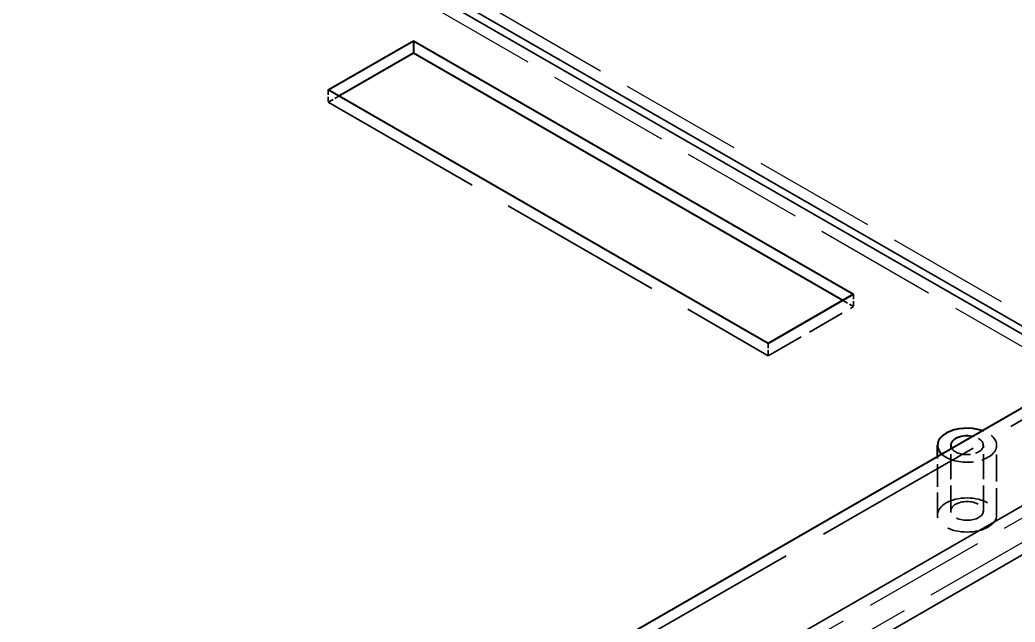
# Model space of a CAD drawing. Header units: millimetres. Extents: x 0 to 1188, y 0 to 840.
# Drawn here: x 1034.46 to 1084.03, y 679.87 to 709.87 of the extents above; entities that cross this region are included whole.
import ezdxf

# ---------------------------------------------------------------- set-up
doc = ezdxf.new("R2010")
doc.units = ezdxf.units.MM
doc.header["$LTSCALE"] = 2
doc.linetypes.add('DASHED', pattern=[0.2067, 0.1654, -0.0413])
for name, color, linetype, lineweight in [('가려진 것(ISO)', 2, 'DASHED', 35), ('가려진 좁은 것(ISO)', 2, 'DASHED', 25), ('가시적인 것(ISO)', 3, 'Continuous', 40), ('가시적인 좁은 것(ISO)', 3, 'Continuous', 35)]:
    doc.layers.add(name, color=color, linetype=linetype, lineweight=lineweight)

msp = doc.modelspace()

# ---------------------------------------------------------------- linework, layer by layer
at = {"layer": '가려진 것(ISO)', "ltscale": 0.714161}
for p, q in [((1049.818, 706.38), (1049.818, 705.767)), ((1075.981, 696.2), (1075.981, 695.587)), ((1071.739, 693.757), (1071.739, 693.144))]:
    msp.add_line(p, q, dxfattribs=at)
at = {"layer": '가려진 것(ISO)', "ltscale": 0.716929}
for p, q in [((1050.351, 706.074), (1049.818, 705.767)), ((1075.981, 695.587), (1075.449, 695.894))]:
    msp.add_line(p, q, dxfattribs=at)
at = {"layer": '가려진 것(ISO)', "ltscale": 24.995968}
msp.add_line((1049.818, 705.767), (1071.739, 693.144), dxfattribs=at)
at = {"layer": '가려진 것(ISO)', "ltscale": 26.00387}
msp.add_line((1046.548, 668.156), (1099.758, 698.798), dxfattribs=at)
at = {"layer": '가려진 것(ISO)', "ltscale": 5.71399}
msp.add_line((1071.739, 693.144), (1075.981, 695.587), dxfattribs=at)
at = {"layer": '가려진 것(ISO)', "ltscale": 3.809293}
for p, q in [((1080.828, 685.411), (1080.828, 688.681)), ((1082.449, 685.411), (1082.449, 688.681))]:
    msp.add_line(p, q, dxfattribs=at)
at = {"layer": '가려진 것(ISO)', "ltscale": 4.04738}
msp.add_line((1083.113, 685.206), (1083.113, 688.681), dxfattribs=at)
at = {"layer": '가려진 것(ISO)', "ltscale": 3.402623}
msp.add_line((1080.163, 685.206), (1080.163, 688.127), dxfattribs=at)
at = {"layer": '가려진 것(ISO)', "ltscale": 5.112191}
msp.add_ellipse((1081.638, 688.681), major_axis=(1.475, 0), ratio=0.575862, start_param=3.678096, end_param=7.317478, dxfattribs=at)
at = {"layer": '가려진 것(ISO)', "ltscale": 3.142449}
msp.add_ellipse((1081.638, 688.681), major_axis=(0.81, 0), ratio=0.575862, start_param=3.462136, end_param=7.533438, dxfattribs=at)
at = {"layer": '가려진 것(ISO)', "ltscale": 8.825976}
msp.add_ellipse((1081.638, 685.206), major_axis=(-1.475, 0), ratio=0.575862, dxfattribs=at)
at = {"layer": '가려진 것(ISO)', "ltscale": 4.849754}
msp.add_ellipse((1081.638, 685.411), major_axis=(-0.811, 0), ratio=0.575862, dxfattribs=at)
at = {"layer": '가려진 좁은 것(ISO)', "ltscale": 18.58082}
for p, q in [((1116.64, 676.656), (1035.167, 723.573)), ((1034.46, 722.348), (1115.933, 675.431))]:
    msp.add_line(p, q, dxfattribs=at)
at = {"layer": '가려진 좁은 것(ISO)', "ltscale": 18.660585}
for p, q in [((1115.579, 703.022), (1039.212, 659.045)), ((1039.742, 658.127), (1116.11, 702.104))]:
    msp.add_line(p, q, dxfattribs=at)
at = {"layer": '가시적인 것(ISO)'}
for p, q in [((1049.818, 706.38), (1054.061, 708.823)), ((1054.061, 708.823), (1054.061, 708.21)), ((1054.061, 708.823), (1075.981, 696.2)), ((1054.061, 708.21), (1050.351, 706.074)), ((1075.449, 695.894), (1054.061, 708.21)), ((1071.739, 693.757), (1049.818, 706.38)), ((1046.548, 668.77), (1099.758, 699.411)), ((1075.981, 696.2), (1071.739, 693.757)), ((1080.163, 688.127), (1080.163, 688.681))]:
    msp.add_line(p, q, dxfattribs=at)
for major_axis, start_param, end_param in [((-1.475, 0), 4.175886, 6.819689), ((-0.81, 0), 4.391845, 6.603729)]:
    msp.add_ellipse((1081.638, 688.681), major_axis=major_axis, ratio=0.575862, start_param=start_param, end_param=end_param, dxfattribs=at)
at = {"layer": '가시적인 좁은 것(ISO)'}
for p, q in [((1034.637, 723.267), (1087.911, 692.589)), ((1087.557, 692.385), (1034.46, 722.961)), ((1039.212, 659.659), (1115.579, 703.636)), ((1116.64, 701.799), (1040.273, 657.821))]:
    msp.add_line(p, q, dxfattribs=at)

doc.saveas('drawing.dxf')
